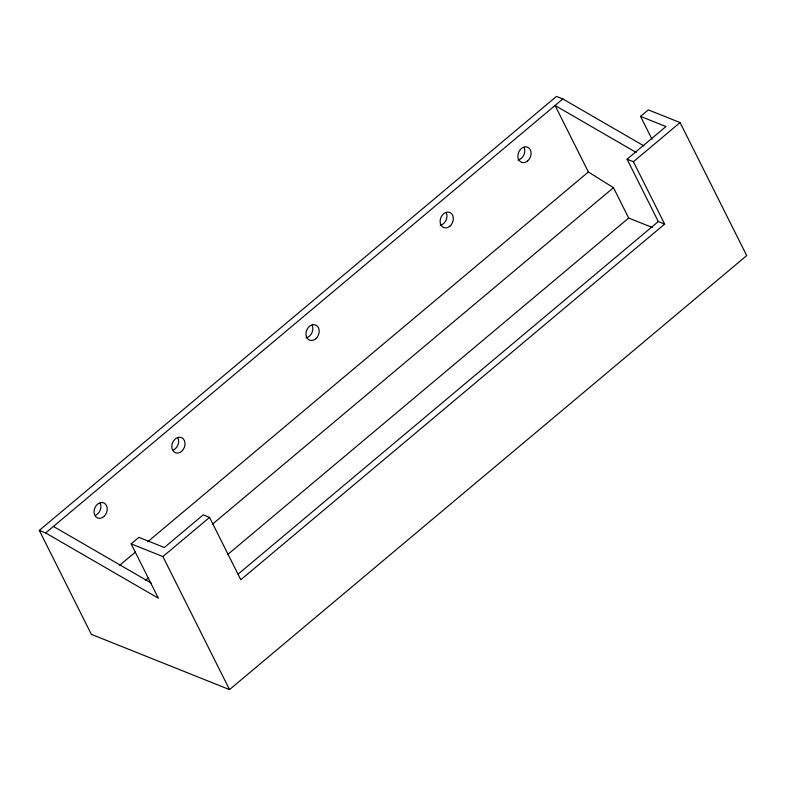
<?xml version="1.0" encoding="UTF-8"?>
<svg xmlns="http://www.w3.org/2000/svg" width="786" height="786" viewBox="0 0 786 786"><rect width="100%" height="100%" fill="white"/><g stroke="black" fill="none" stroke-linecap="round" stroke-linejoin="round"><path stroke-width="1.18" d="M651.977 139.21L640.541 116.387L648.322 109.863L680.087 122.567L746.7 255.597L229.512 689.597L91.343 634.331L39.3 530.403L556.488 96.403L562.845 98.948L643.94 145.911M39.3 530.403L45.657 532.947L562.845 98.948M45.657 532.947L158.35 598.205L131.134 543.863L138.906 537.339L164.323 547.498L203.21 514.869L209.557 517.404L240.791 579.763L664.651 224.079L633.418 161.72L627.071 159.185L665.958 126.556L640.541 116.387M119.619 565.34L135.585 551.939M147.797 541.692L588.37 171.987L613.473 187.677L628.672 218.027L652.419 227.527M131.134 543.863L162.899 556.567L209.557 517.404M633.418 161.72L680.087 122.567M145.656 580.245L148.475 577.877M212.358 524.272L613.473 187.677M227.557 554.631L628.672 218.027M238.197 574.065L658.295 221.544L664.651 224.079M636.159 152.435L555.063 105.471L588.37 171.987M53.428 526.423L151.384 583.143M627.071 159.185L658.295 221.544M162.899 556.567L229.512 689.597M100.127 502.981A8.155 6.337 -68.2 0 1 95.794 515.164M177.891 437.714A8.155 6.337 -68.2 0 1 173.568 449.906M312.052 325.139A8.155 6.337 -68.2 0 1 306.009 337.882M523.987 147.296A8.155 6.337 -68.2 0 1 517.935 160.039M446.212 212.564A8.155 6.337 -68.2 0 1 440.17 225.307M103.762 516.648A8.155 6.337 -68.2 0 0 104.135 503.06A8.155 6.337 -68.2 0 0 94.035 511.539A8.155 6.337 -68.2 0 0 103.762 516.648M181.537 451.39A8.155 6.337 -68.2 0 0 181.91 437.792A8.155 6.337 -68.2 0 0 171.8 446.271A8.155 6.337 -68.2 0 0 181.537 451.39M315.697 338.815A8.155 6.337 -68.2 0 0 316.06 325.217A8.155 6.337 -68.2 0 0 305.96 333.696A8.155 6.337 -68.2 0 0 315.697 338.815M449.857 226.23A8.155 6.337 -68.2 0 0 450.221 212.642A8.155 6.337 -68.2 0 0 440.121 221.121A8.155 6.337 -68.2 0 0 449.857 226.23M527.622 160.973A8.155 6.337 -68.2 0 0 527.995 147.375A8.155 6.337 -68.2 0 0 517.895 155.854A8.155 6.337 -68.2 0 0 527.622 160.973"/></g></svg>
